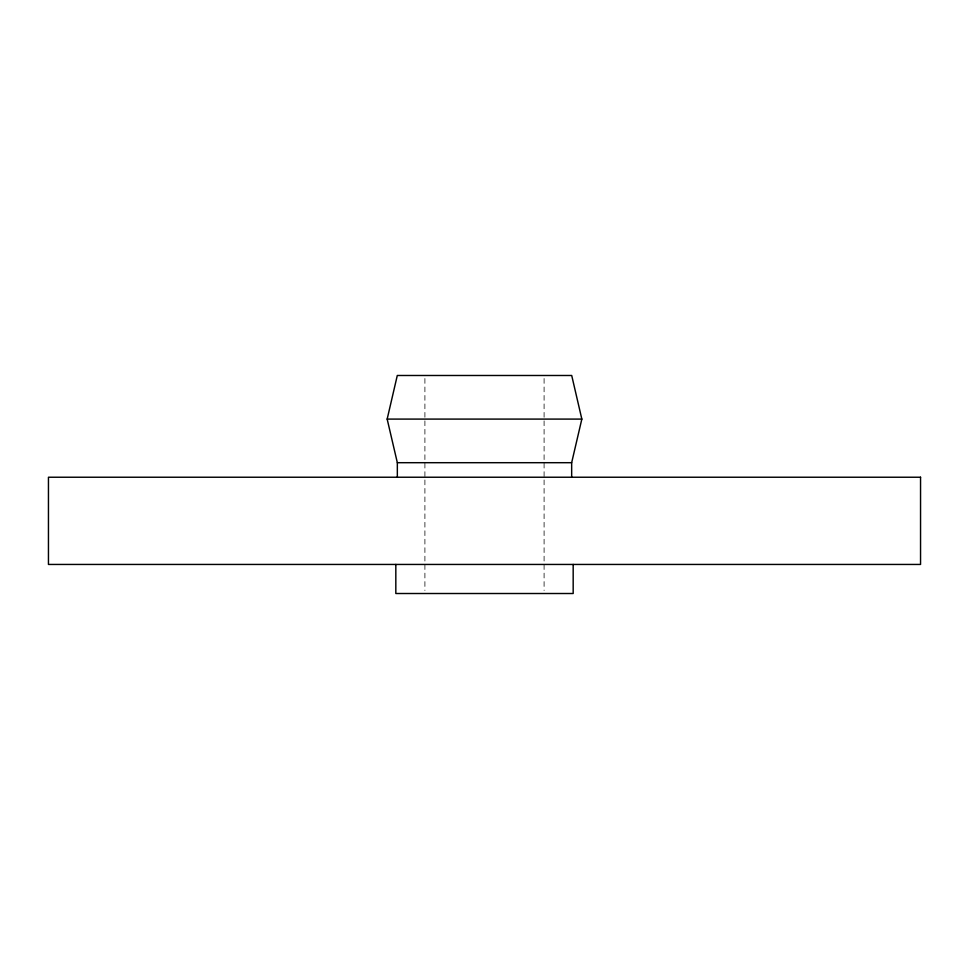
<?xml version="1.0" encoding="UTF-8"?>
<svg xmlns="http://www.w3.org/2000/svg" width="969" height="969" viewBox="0 0 969 969"><rect width="100%" height="100%" fill="white"/><g stroke="black" fill="none" stroke-linecap="round" stroke-linejoin="round"><path stroke-width="0.73" stroke-dasharray="4.84 3.63" d="M544.093 378.516L544.093 478.444M544.093 479.958L544.093 590.484M424.906 378.516L424.906 478.444M424.906 479.958L424.906 590.484"/><path stroke-width="1.45" d="M397.338 477.232L397.338 462.697L387.164 419.092L397.29 375.487L571.71 375.487L581.836 419.092L571.662 462.697L571.662 477.232M387.164 419.092L581.836 419.092M397.338 462.697L571.662 462.697M573.176 564.442L573.176 593.512L395.824 593.512L395.824 564.442M920.55 477.232L48.45 477.232L48.45 564.442L920.55 564.442L920.55 477.232"/></g></svg>
